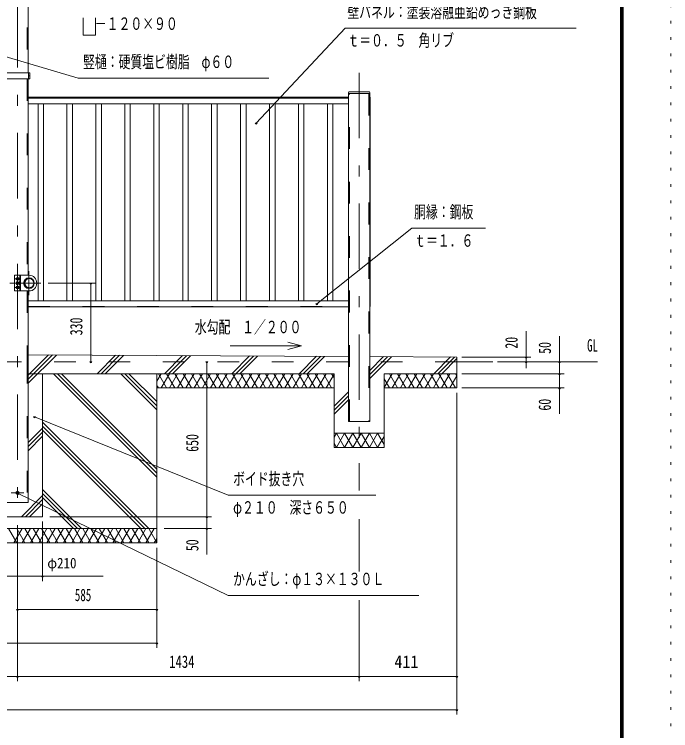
# Model space of a CAD drawing. Units: millimetres, scale not verified. Extents: x -34086 to 34091, y -14700 to 14700.
# Drawn here: x 24446 to 34091, y -3885 to 6636 of the extents above; entities that cross this region are included whole.
import ezdxf
from ezdxf.enums import TextEntityAlignment as Align

# ---------------------------------------------------------------- set-up
doc = ezdxf.new("R2010")
doc.units = ezdxf.units.MM
doc.header["$LTSCALE"] = 80
for name, pattern in [('USER2', [10, 4, -6]), ('USER3', [24, 12, -5, 2, -5]), ('USER4', [3, 0.5, -2.5])]:
    doc.linetypes.add(name, pattern=pattern)
for name, color, linetype, lineweight in [('0-6_2-02BOLD', 7, 'Continuous', 18), ('0-7_2-12HIDDEN', 3, 'USER2', 18), ('0-8_2-22CENTER', 3, 'USER3', 18), ('0-9_2-42THIN', 4, 'Continuous', 18), ('0-A_2-52DIM', 3, 'Continuous', 18), ('0-B_2-62HATCH', 2, 'Continuous', 18), ('0-C_F-F1PAPER', 5, 'Continuous', 18), ('0-D_F-E_J_ADD', 5, 'USER4', 18)]:
    doc.layers.add(name, color=color, linetype=linetype, lineweight=lineweight)
doc.styles.add('ＭＳ ゴシック', font='')
doc.styles.get('ＭＳ ゴシック').set_extended_font_data('MS Gothic')

msp = doc.modelspace()

# ---------------------------------------------------------------- linework, layer by layer
at = {"layer": '0-6_2-02BOLD'}
for p, q in [((24649.18, 5778.4), (24649.18, 7241.41)), ((24649.17, 2803.4), (24649.17, 5687.41)), ((24654.77, 5687.41), (24654.77, 5778.4)), ((24654.77, 5732.91), (24676.11, 5732.91)), ((29366.82, 5498.4), (29657.66, 5498.4)), ((29668.17, 5487.9), (29668.17, 657.9)), ((24649.16, 5417.9), (29356.32, 5417.9)), ((29356.32, 5406.7), (24649.16, 5406.7)), ((29356.32, 5470.4), (29668.17, 5470.4)), ((24649.16, 5319.2), (29356.32, 5319.2)), ((24528.24, 2803.4), (24528.24, 2572.4)), ((24493.24, 2698.01), (24481.01, 2698.01)), ((24481.01, 2677.8), (24493.24, 2677.8)), ((24510.75, 2698.4), (24493.24, 2698.4)), ((24493.24, 2677.4), (24510.75, 2677.4)), ((24528.24, 2698.01), (24512.51, 2698.01)), ((24512.51, 2677.8), (24528.24, 2677.8)), ((24587.04, 2698.4), (24583.2, 2698.4)), ((24583.2, 2677.4), (24587.04, 2677.4)), ((24649.17, 1532.9), (24649.17, 2572.4)), ((24649.17, 2426.8), (29356.32, 2426.8)), ((29356.32, 2337.9), (24649.17, 2337.9)), ((29356.32, 1610.83), (24649.18, 1634.25)), ((30950.74, 1602.9), (29668.17, 1609.28)), ((30950.74, 1532.9), (31475.74, 1532.9)), ((29144.84, 1147.9), (26540.75, 1147.9)), ((29144.84, 482.9), (29879.84, 482.9)), ((21290.75, -917.1), (26540.75, -917.1))]:
    msp.add_line(p, q, dxfattribs=at)
for points in [[(23434.51, 5778.4), (24676.11, 5778.4), (24676.11, 5687.41), (23434.51, 5687.41)], [(29668.27, 657.9), (29356.32, 657.9), (29356.32, 5487.9)], [(29668.17, 5417.9), (29674.99, 5417.9), (29674.99, 2343.5), (29668.17, 2343.5)], [(24661.24, 2572.4), (24451.25, 2572.4), (24451.25, 2803.4), (24661.24, 2803.4)], [(24528.24, 2667.7), (24512.51, 2667.7), (24510.75, 2670.75), (24510.75, 2705.05), (24512.51, 2708.11), (24528.24, 2708.11)], [(29879.84, 1147.9), (30950.74, 1147.9), (30950.74, 1602.9)], [(24337.33, -532.1), (24649.18, -532.1), (24649.18, 1532.9)], [(26540.75, 1357.9), (26540.75, -1127.1), (21290.75, -1127.1)], [(24125.75, 1357.9), (24125.75, -742.1), (24860.75, -742.1), (24860.75, 1357.9)], [(24649.18, 1357.9), (29144.84, 1357.9), (29144.84, 272.9), (29879.84, 272.9), (29879.84, 1357.9), (30950.74, 1357.9)]]:
    msp.add_lwpolyline(points, dxfattribs=at)
for points in [[(24493.23, 2730.69), (24475.74, 2740.8), (24475.74, 2761.01), (24493.24, 2771.11), (24510.75, 2761.01), (24510.75, 2740.8)], [(24475.74, 2614.8), (24475.74, 2635), (24493.24, 2645.11), (24510.75, 2635), (24510.75, 2614.8), (24493.23, 2604.69)], [(24481.01, 2667.7), (24479.24, 2670.75), (24479.24, 2705.05), (24481.01, 2708.11), (24493.24, 2708.11), (24493.24, 2667.7)], [(24587.04, 2677.41), (24587.04, 2698.4), (24590.54, 2694.9), (24590.54, 2680.9)]]:
    msp.add_lwpolyline(points, close=True, dxfattribs=at)
for centre, radius in [((24493.24, 2750.9), 21.88), ((24493.24, 2750.9), 17.15), ((24661.24, 2687.9), 78.75), ((24665.27, 2687.9), 74.72), ((24665.27, 2687.9), 66.67), ((24493.24, 2624.9), 21.88), ((24493.24, 2624.9), 17.15), ((24493.25, -392.1), 22.75)]:
    msp.add_circle(centre, radius, dxfattribs=at)
for centre, radius, start, end in [((29366.82, 5487.9), 10.5, 90, 180), ((29657.66, 5487.9), 10.5, 0, 90), ((24661.24, 2687.9), 115.5, 270, 90), ((24509.02, 2687.91), 29.79, 160.17088, 199.83133), ((24487.35, 2703.06), 8.11, 180, 218.54623), ((24487.36, 2672.75), 8.11, 141.46857, 180), ((24540.52, 2687.9), 29.79, 160.16867, 199.82912), ((24518.85, 2703.06), 8.11, 180, 218.53143), ((24518.85, 2672.75), 8.11, 141.45377, 180)]:
    msp.add_arc(centre, radius, start, end, dxfattribs=at)
at = {"layer": '0-7_2-12HIDDEN'}
for p, q in [((24634.48, 7241.41), (24634.48, 5778.4)), ((24634.47, 5687.41), (24634.47, 2803.4)), ((29356.32, 5412.3), (24649.16, 5412.3)), ((24649.16, 5402.5), (29356.32, 5402.5)), ((29371.02, 657.9), (29371.02, 5470.4)), ((29653.48, 5470.4), (29653.48, 657.9)), ((29670.79, 2343.5), (29670.79, 5417.9)), ((24539.45, 2572.4), (24539.45, 2803.4)), ((24634.47, 2572.4), (24634.47, 1532.9)), ((24649.17, 2343.5), (29356.32, 2343.5)), ((30950.74, 1532.9), (16880.74, 1532.9)), ((24634.48, 1532.9), (24634.49, -532.1))]:
    msp.add_line(p, q, dxfattribs=at)
at = {"layer": '0-8_2-22CENTER'}
for p, q in [((24493.25, -1827.1), (24493.25, 7241.41)), ((29512.25, 5775.85), (29512.25, 132.9)), ((24661.24, 2862.9), (24661.24, 2512.9)), ((24537, 2750.9), (24449.49, 2750.9)), ((24836.24, 2687.9), (24381.25, 2687.9)), ((24447.2, 2624.9), (24537, 2624.9)), ((24588.45, -392.1), (24398.05, -392.1))]:
    msp.add_line(p, q, dxfattribs=at)
at = {"layer": '0-9_2-42THIN'}
for p, q in [((24794.24, 5319.2), (24794.24, 2426.8)), ((24874.74, 2426.8), (24874.74, 5319.2)), ((25219.49, 5319.2), (25219.49, 2426.8)), ((25299.99, 2426.8), (25299.99, 5319.2)), ((25644.74, 5319.2), (25644.74, 2426.8)), ((25725.24, 2426.8), (25725.24, 5319.2)), ((26069.99, 5319.2), (26069.99, 2426.8)), ((26150.49, 2426.8), (26150.49, 5319.2)), ((26495.24, 5319.2), (26495.24, 2426.8)), ((26575.74, 2426.8), (26575.74, 5319.2)), ((26920.49, 5319.2), (26920.49, 2426.8)), ((27001, 2426.8), (27001, 5319.2)), ((27345.74, 5319.2), (27345.74, 2426.8)), ((27426.25, 2426.8), (27426.25, 5319.2)), ((27770.99, 5319.2), (27770.99, 2426.8)), ((27851.49, 2426.8), (27851.49, 5319.2)), ((28196.24, 5319.2), (28196.24, 2426.8)), ((28276.75, 2426.8), (28276.75, 5319.2)), ((28621.49, 5319.2), (28621.49, 2426.8)), ((28702, 2426.8), (28702, 5319.2)), ((29046.74, 5319.2), (29046.74, 2426.8)), ((29127.25, 2426.8), (29127.25, 5319.2)), ((24493.24, 2695.6), (24510.75, 2695.6)), ((24510.75, 2680.2), (24493.24, 2680.2)), ((24589.84, 2695.6), (24582.86, 2695.6)), ((24582.86, 2680.2), (24589.84, 2680.2))]:
    msp.add_line(p, q, dxfattribs=at)
at = {"layer": '0-A_2-52DIM'}
for p, q in [((29305.75, 6432.9), (27998.81, 5038.52)), ((32700.74, 6432.9), (29305.75, 6432.9)), ((28012.81, 5038.52), (27984.81, 5038.52)), ((28890.91, 2381.95), (30285.75, 3492.9)), ((30285.75, 3492.91), (31370.75, 3492.91)), ((25641.24, 2687.9), (24941.24, 2687.9)), ((25585.24, 2687.9), (25557.24, 2687.9)), ((25571.24, 1532.9), (25571.24, 2687.9)), ((28904.91, 2381.95), (28876.91, 2381.95)), ((31965.74, 1438.97), (31965.74, 1980.9)), ((32455.75, 1910.9), (32455.75, 769.9)), ((28465.65, 1713.33), (28668.5, 1767.69)), ((31020.74, 1602.9), (32035.74, 1602.9)), ((31979.74, 1602.9), (31951.74, 1602.9)), ((25585.24, 1532.9), (25557.24, 1532.9)), ((27289.75, 1532.9), (27261.75, 1532.9)), ((27275.75, -1295.1), (27275.75, 1532.9)), ((33015.75, 1532.9), (31545.75, 1532.9)), ((31979.74, 1532.9), (31951.74, 1532.9)), ((32469.75, 1532.9), (32441.75, 1532.9)), ((32525.74, 1357.9), (31020.74, 1357.9)), ((32469.75, 1357.9), (32441.75, 1357.9)), ((30950.75, -3647.09), (30950.75, 1077.9)), ((31020.74, 1147.9), (32525.74, 1147.9)), ((32469.75, 1147.9), (32441.75, 1147.9)), ((24756.7, 723.56), (24728.7, 723.56)), ((29512.25, 44.69), (29512.25, -357.1)), ((24514.77, -402.52), (24486.77, -402.52)), ((24860.76, -1687.1), (24860.76, -812.1)), ((24965.75, -742.1), (27345.74, -742.1)), ((27289.75, -742.1), (27261.75, -742.1)), ((29512.25, -777.1), (29512.25, -1549.43)), ((27345.74, -917.1), (26645.75, -917.1)), ((27289.75, -917.1), (27261.75, -917.1)), ((26540.75, -1197.1), (26540.75, -2667.1)), ((24493.25, -3157.09), (24493.25, -1372.1)), ((24038.25, -1617.1), (25753.25, -1617.1)), ((24874.76, -1617.1), (24846.76, -1617.1)), ((29512.25, -1969.98), (29512.25, -3157.09)), ((24507.25, -2107.1), (24479.25, -2107.1)), ((24493.25, -2107.1), (26540.75, -2107.1)), ((26554.75, -2107.1), (26526.75, -2107.1)), ((26540.75, -2597.1), (21290.75, -2597.1)), ((26554.75, -2597.1), (26526.75, -2597.1)), ((30950.75, -3087.09), (16880.75, -3087.09)), ((24507.25, -3087.09), (24479.25, -3087.09)), ((29526.25, -3087.09), (29498.25, -3087.09)), ((30964.75, -3087.09), (30936.75, -3087.09)), ((16880.75, -3577.09), (30950.75, -3577.09)), ((30964.75, -3577.09), (30936.75, -3577.09))]:
    msp.add_line(p, q, dxfattribs=at)
for points in [[(25455.74, 6585.42), (25455.74, 6327.9), (25640.05, 6327.9), (25640.05, 6585.42)], [(28185.75, 5697.9), (25385.74, 5697.9), (23381.61, 6288.17)], [(27618.49, 1767.69), (28668.5, 1767.69), (28465.65, 1822.04)], [(29760.75, -427.1), (27590.75, -427.1), (24742.7, 723.56)], [(24500.77, -402.52), (27590.75, -1897.1), (30390.75, -1897.1)]]:
    msp.add_lwpolyline(points, dxfattribs=at)
for centre in [(27998.81, 5038.52), (25571.24, 2687.9), (28890.91, 2381.95), (31965.74, 1602.9), (25571.24, 1532.9), (27275.75, 1532.9), (31965.74, 1532.9), (32455.75, 1532.9), (32455.75, 1357.9), (32455.75, 1147.9), (24742.7, 723.56), (24500.77, -402.52), (27275.75, -742.1), (27275.75, -917.1), (24860.76, -1617.1), (24493.25, -2107.1), (26540.75, -2107.1), (26540.75, -2597.1), (24493.25, -3087.09), (29512.25, -3087.09), (30950.75, -3087.09), (30950.75, -3577.09)]:
    msp.add_arc(centre, 14, 180, 0, dxfattribs=at)
at = {"layer": '0-B_2-62HATCH'}
for p, q in [((24946.17, 1632.78), (24649.18, 1335.78)), ((24649.18, 1276.38), (25005.28, 1632.48)), ((25064.38, 1632.19), (24649.18, 1216.98)), ((25661.25, 1357.9), (25931.23, 1627.88)), ((25990.32, 1627.58), (25720.64, 1357.9)), ((25780.04, 1357.9), (26049.43, 1627.29)), ((26651.2, 1357.9), (26916.27, 1622.97)), ((26710.6, 1357.9), (26975.38, 1622.68)), ((27034.48, 1622.39), (26769.99, 1357.9)), ((27641.15, 1357.9), (27901.32, 1618.07)), ((27960.42, 1617.78), (27700.54, 1357.9)), ((27759.94, 1357.9), (28019.53, 1617.49)), ((28631.1, 1357.9), (28886.37, 1613.17)), ((28945.47, 1612.88), (28690.5, 1357.9)), ((28749.9, 1357.9), (29004.57, 1612.59)), ((29668.17, 1405.03), (29871.42, 1608.27)), ((29930.52, 1607.98), (29668.17, 1345.63)), ((29668.17, 1286.23), (29989.63, 1607.68)), ((30611, 1357.9), (30856.46, 1603.37)), ((30915.57, 1603.08), (30670.39, 1357.9)), ((30729.79, 1357.9), (30950.74, 1578.86)), ((25021.3, 1357.9), (26540.75, -161.55)), ((26540.75, -102.15), (25080.7, 1357.9)), ((25140.1, 1357.9), (26540.75, -42.75)), ((26540.75, 828.4), (26011.25, 1357.9)), ((26070.65, 1357.9), (26540.75, 887.8)), ((26540.75, 947.2), (26130.04, 1357.9)), ((26540.75, 1249.55), (26603.3, 1357.9)), ((26562.89, 1357.9), (26684.13, 1147.9)), ((26724.55, 1357.9), (26603.3, 1147.9)), ((26805.38, 1147.9), (26684.13, 1357.9)), ((26724.55, 1147.9), (26845.79, 1357.9)), ((26805.38, 1357.9), (26926.62, 1147.9)), ((26967.04, 1357.9), (26845.79, 1147.9)), ((27047.87, 1147.9), (26926.62, 1357.9)), ((26967.04, 1147.9), (27088.28, 1357.9)), ((27047.87, 1357.9), (27169.11, 1147.9)), ((27209.52, 1357.9), (27088.29, 1147.9)), ((27290.35, 1147.9), (27169.11, 1357.9)), ((27209.52, 1147.9), (27330.76, 1357.9)), ((27290.35, 1357.9), (27411.59, 1147.9)), ((27452.01, 1357.9), (27330.76, 1147.9)), ((27532.84, 1147.9), (27411.59, 1357.9)), ((27452.01, 1147.9), (27573.25, 1357.9)), ((27532.84, 1357.9), (27654.08, 1147.9)), ((27694.5, 1357.9), (27573.25, 1147.9)), ((27775.33, 1147.9), (27654.09, 1357.9)), ((27694.5, 1147.9), (27815.74, 1357.9)), ((27775.33, 1357.9), (27896.57, 1147.9)), ((27936.98, 1357.9), (27815.75, 1147.9)), ((28017.81, 1147.9), (27896.57, 1357.9)), ((27936.98, 1147.9), (28058.23, 1357.9)), ((28017.81, 1357.9), (28139.06, 1147.9)), ((28179.47, 1357.9), (28058.23, 1147.9)), ((28260.3, 1147.9), (28139.06, 1357.9)), ((28179.47, 1147.9), (28300.72, 1357.9)), ((28260.3, 1357.9), (28381.55, 1147.9)), ((28421.96, 1357.9), (28300.72, 1147.9)), ((28502.78, 1147.9), (28381.55, 1357.9)), ((28421.96, 1147.9), (28543.2, 1357.9)), ((28502.79, 1357.9), (28624.03, 1147.9)), ((28664.44, 1357.9), (28543.2, 1147.9)), ((28624.03, 1357.9), (28745.27, 1147.9)), ((28664.44, 1147.9), (28785.69, 1357.9)), ((28866.52, 1147.9), (28745.28, 1357.9)), ((28785.69, 1147.9), (28906.93, 1357.9)), ((28866.52, 1357.9), (28987.77, 1147.9)), ((29028.18, 1357.9), (28906.94, 1147.9)), ((28987.77, 1357.9), (29109.01, 1147.9)), ((29028.18, 1147.9), (29144.84, 1349.97)), ((29109.01, 1357.9), (29144.84, 1295.84)), ((29998.12, 1357.9), (29879.84, 1153.03)), ((29879.84, 1282.78), (29957.71, 1147.9)), ((30078.96, 1147.9), (29957.71, 1357.9)), ((29998.13, 1147.9), (30119.37, 1357.9)), ((30078.96, 1357.9), (30200.2, 1147.9)), ((30240.61, 1357.9), (30119.37, 1147.9)), ((30321.45, 1147.9), (30200.2, 1357.9)), ((30240.62, 1147.9), (30361.86, 1357.9)), ((30321.45, 1357.9), (30442.69, 1147.9)), ((30483.11, 1357.9), (30361.86, 1147.9)), ((30563.93, 1147.9), (30442.69, 1357.9)), ((30483.11, 1147.9), (30604.34, 1357.9)), ((30685.17, 1147.9), (30563.93, 1357.9)), ((30725.59, 1357.9), (30604.34, 1147.9)), ((30685.17, 1357.9), (30806.42, 1147.9)), ((30846.83, 1357.9), (30725.59, 1147.9)), ((30927.66, 1147.9), (30806.42, 1357.9)), ((30846.83, 1147.9), (30950.74, 1327.88)), ((30950.74, 1317.92), (30927.67, 1357.9)), ((26562.89, 1147.9), (26540.75, 1186.26)), ((29144.84, 881.71), (29356.32, 1093.18)), ((29356.32, 1033.78), (29144.84, 822.3)), ((29144.84, 762.9), (29356.32, 974.38)), ((24860.75, 647.3), (26425.15, -917.1)), ((24860.75, 557.4), (24649.18, 345.83)), ((26365.75, -917.1), (24860.75, 587.9)), ((26306.35, -917.1), (24860.75, 528.5)), ((24649.18, 286.44), (24860.75, 498)), ((24860.75, 438.6), (24649.18, 227.04)), ((29178.32, 482.9), (29144.84, 424.9)), ((29299.56, 272.9), (29178.32, 482.9)), ((29178.32, 272.9), (29299.56, 482.9)), ((29420.81, 482.9), (29299.56, 272.9)), ((29144.84, 330.89), (29178.32, 272.9)), ((25435.19, -917.1), (24860.75, -342.65)), ((24860.75, -402.05), (25375.8, -917.1)), ((24860.75, -432.55), (24551.21, -742.1)), ((24610.6, -742.1), (24860.75, -491.95)), ((25316.4, -917.1), (24860.75, -461.45)), ((24860.75, -551.35), (24670, -742.1)), ((24360.3, -917.1), (24481.54, -1127.1)), ((24441.13, -1127.1), (24562.38, -917.1)), ((24602.79, -1127.1), (24481.55, -917.1)), ((24683.62, -917.1), (24562.38, -1127.1)), ((24602.79, -917.1), (24724.04, -1127.1)), ((24683.62, -1127.1), (24804.87, -917.1)), ((24724.04, -917.1), (24845.27, -1127.1)), ((24804.87, -1127.1), (24926.1, -917.1)), ((24845.27, -917.1), (24966.52, -1127.1)), ((24926.1, -1127.1), (25047.35, -917.1)), ((24966.52, -917.1), (25087.76, -1127.1)), ((25047.35, -1127.1), (25168.59, -917.1)), ((25087.76, -917.1), (25209.01, -1127.1)), ((25168.59, -1127.1), (25289.84, -917.1)), ((25209.01, -917.1), (25330.26, -1127.1)), ((25289.84, -1127.1), (25411.08, -917.1)), ((25330.25, -917.1), (25451.5, -1127.1)), ((25411.08, -1127.1), (25532.32, -917.1)), ((25572.73, -1127.1), (25451.5, -917.1)), ((25653.56, -917.1), (25532.32, -1127.1)), ((25572.73, -917.1), (25693.98, -1127.1)), ((25653.56, -1127.1), (25774.81, -917.1)), ((25815.23, -1127.1), (25693.98, -917.1)), ((25896.06, -917.1), (25774.81, -1127.1)), ((25815.23, -917.1), (25936.47, -1127.1)), ((25896.06, -1127.1), (26017.3, -917.1)), ((26057.72, -1127.1), (25936.47, -917.1)), ((26138.55, -917.1), (26017.3, -1127.1)), ((26057.72, -917.1), (26178.95, -1127.1)), ((26138.55, -1127.1), (26259.78, -917.1)), ((26178.95, -917.1), (26300.2, -1127.1)), ((26259.78, -1127.1), (26381.03, -917.1)), ((26421.44, -1127.1), (26300.2, -917.1)), ((26502.27, -917.1), (26381.03, -1127.1)), ((26421.44, -917.1), (26540.75, -1123.74)), ((26502.27, -1127.1), (26540.75, -1060.45))]:
    msp.add_line(p, q, dxfattribs=at)
for points in [[(29299.56, 482.9), (29420.81, 272.9), (29542.06, 482.9), (29663.29, 272.9), (29784.54, 482.9), (29879.84, 317.83)], [(29879.84, 437.98), (29784.54, 272.9), (29663.29, 482.9), (29542.06, 272.9), (29420.81, 482.9)]]:
    msp.add_lwpolyline(points, dxfattribs=at)
at = {"layer": '0-C_F-F1PAPER'}
for points in [[(33390.86, -14000), (33390.86, 14140), (-6789.13, 14140), (-6789.13, -14000)], [(33387.36, -13996.5), (33387.36, 14136.5), (-6785.63, 14136.5), (-6785.63, -13996.5)], [(33383.86, -13993), (-6782.13, -13993), (-6782.13, 14133), (33383.86, 14133)], [(33380.36, -13989.5), (33380.36, 14129.5), (-6778.63, 14129.5), (-6778.63, -13989.5)], [(33376.86, -13986), (-6775.13, -13986), (-6775.13, 14126), (33376.86, 14126)], [(33373.36, -13982.5), (33373.36, 14122.5), (-6771.63, 14122.5), (-6771.63, -13982.5)], [(33369.86, -13979), (-6768.13, -13979), (-6768.13, 14119), (33369.86, 14119)], [(33366.37, -13975.5), (33366.37, 14115.5), (-6764.63, 14115.5), (-6764.63, -13975.5)], [(33362.86, -13972), (33362.86, 14112), (-6761.13, 14112), (-6761.13, -13972)], [(33359.36, -13968.5), (33359.36, 14108.5), (-6757.63, 14108.5), (-6757.63, -13968.5)], [(33355.86, -13965), (-6754.13, -13965), (-6754.13, 14105), (33355.86, 14105)]]:
    msp.add_lwpolyline(points, close=True, dxfattribs=at)
at = {"layer": '0-D_F-E_J_ADD'}
msp.add_lwpolyline([(34090.87, -14700), (-7489.13, -14700), (-7489.13, 14700), (34090.87, 14700)], close=True, dxfattribs=at)

# ---------------------------------------------------------------- texts
at = {"layer": '0-A_2-52DIM', "color": 7, "style": 'ＭＳ ゴシック'}
for s, height, width, p in [('壁パネル：塗装溶融亜鉛めっき鋼板', 182.3, 0.7, (29340.75, 6527.78)), ('\u3000－１２０×９０', 182.3, 0.7, (25455.74, 6352.77)), ('ｔ＝０．５\u3000角リブ', 182.3, 0.7, (29340.75, 6107.78)), ('竪樋：硬質塩ビ樹脂\u3000φ６０', 182.3, 0.7, (25455.74, 5792.78)), ('胴縁：鋼板', 182.3, 0.7, (30320.75, 3587.78)), ('ｔ＝１．６', 182.3, 0.7, (30320.75, 3167.78)), ('水勾配\u3000１／２００', 182.3, 0.7, (27098.35, 1897.56)), ('GL', 182.3, 0.65, (32861.74, 1627.77)), ('ボイド抜き穴', 182.3, 0.7, (27660.75, -332.23)), ('φ２１０\u3000深さ６５０', 182.3, 0.7, (27660.75, -752.23)), ('φ210', 155, 0.9, (24930.75, -1547.1)), ('かんざし：φ１３×１３０Ｌ', 182.3, 0.7, (27660.75, -1802.23)), ('585', 182.3, 0.65, (25335.14, -2037.1)), ('1434', 182.3, 0.75, (26722.02, -3017.09)), ('411', 182.3, 0.95, (30030.99, -3017.09))]:
    msp.add_text(s, height=height, dxfattribs=dict(at, width=width)).set_placement(p, align=Align.BOTTOM_LEFT)
at = {"layer": '0-A_2-52DIM', "color": 7, "style": 'ＭＳ ゴシック', "width": 0.7}
for s, p in [('330', (25501.25, 1921.65)), ('20', (31895.74, 1725.65)), ('50', (32385.75, 1649.5)), ('60', (32385.75, 815.94)), ('650', (27205.75, 210.69)), ('50', (27205.75, -1248.5))]:
    msp.add_text(s, height=182.3, rotation=90, dxfattribs=at).set_placement(p, align=Align.BOTTOM_LEFT)

doc.saveas('drawing.dxf')
